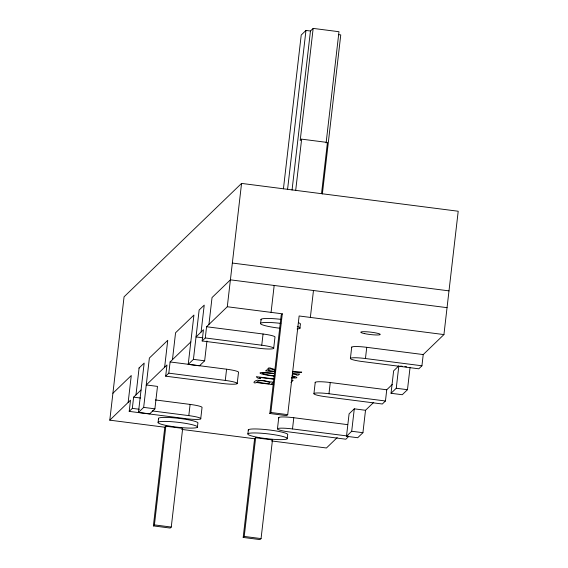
<?xml version="1.0" encoding="UTF-8"?>
<svg xmlns="http://www.w3.org/2000/svg" width="568" height="568" viewBox="0 0 568 568"><rect width="100%" height="100%" fill="white"/><g stroke="black" fill="none" stroke-linecap="round" stroke-linejoin="round"><path stroke-width="0.85" d="M164.798 427.228L153.381 525.904L170.215 528.062L171.259 527.061L182.676 428.386L165.835 426.227L164.798 427.228L109.794 420.164L124.065 296.823L241.563 183.407L458.206 211.239L443.935 334.58L423.224 354.567L421.932 365.785L418.801 368.802L362.32 361.546A13.653 1.69 6.6 0 1 350.413 358.309L351.713 347.098M128.155 402.435L131.272 375.526L112.904 393.255M155.355 399.943L190.11 404.409A13.653 1.69 6.6 0 1 202.016 407.646L200.717 418.865A13.653 1.69 6.6 0 1 185.686 418.637L129.206 411.388L130.505 400.17L109.794 420.164M129.206 411.388L132.33 408.371L133.629 397.153L141.056 389.989M135.972 394.895L139.089 367.979M165.678 376.179L168.81 373.162L170.102 361.951L226.582 369.207A13.653 1.69 6.6 0 1 238.489 372.445L237.197 383.656A13.653 1.69 6.6 0 1 222.159 383.435L165.678 376.179L166.978 364.968L146.267 384.962L157.492 386.403L154.894 408.825L149.682 413.859L138.457 412.411L144.166 363.08L138.954 368.107M138.457 412.411L143.668 407.384L149.377 358.046L167.745 340.317L164.635 367.233M158.103 422.23L158.564 418.24M172.452 359.686L175.562 332.777L193.929 315.048L188.221 364.379L199.446 365.827L204.657 360.794L206.951 340.956M153.381 525.904L154.418 524.896L165.835 426.227M188.221 364.379L193.432 359.352L199.141 310.014L204.217 305.115L201.107 332.024M200.717 418.865A13.653 1.69 6.6 0 0 188.81 415.62L190.11 404.409M202.151 340.97L205.282 337.953L206.574 326.742L263.055 333.998A13.653 1.69 6.6 0 1 274.969 337.236L273.669 348.447A13.653 1.69 6.6 0 1 258.632 348.227L202.151 340.97L203.451 329.76L196.024 336.93L202.932 337.818M208.925 324.477L212.034 297.568L230.402 279.839L447.051 307.664M197.387 427.278A19.908 2.464 6.6 0 0 169.896 421.584A19.908 2.464 6.6 0 0 165.948 425.396A19.908 2.464 6.6 0 0 197.387 427.278L197.849 423.281A19.908 2.464 6.6 0 0 177.905 418.247A19.908 2.464 6.6 0 0 158.642 418.893M206.574 326.742L227.292 306.748L241.563 183.407M237.197 383.656A13.653 1.69 6.6 0 0 225.29 380.418L226.582 369.207M260.62 323.277L261.081 319.28M247.904 433.76L248.365 429.77M273.669 348.447A13.653 1.69 6.6 0 0 261.763 345.209L263.055 333.998M283.432 188.803L301.225 35.017L305.967 30.438L310.455 31.013L313.167 28.4L338.982 31.716L326.11 142.966M243.182 537.434L254.599 438.766L255.643 437.758L272.477 439.923L261.06 538.592L260.016 539.6L243.182 537.434L244.226 536.433L255.643 437.758M271.071 312.372L274.181 285.463M287.564 189.499L305.967 30.438M292.051 190.074L310.455 31.013M313.167 28.4L300.195 140.53L301.629 139.146L327.445 142.462L321.531 193.589M443.935 334.58L299.13 315.978L287.713 414.654L286.67 415.655L269.835 413.497L281.252 314.821L282.296 313.813L227.292 306.748M295.708 190.273L301.629 139.146M269.835 413.497L270.879 412.489L282.296 313.813M348.354 436.799L345.855 439.213L289.375 431.957A13.653 1.69 6.6 0 1 277.468 428.719L278.76 417.508M287.188 438.808A19.908 2.464 6.6 0 0 259.697 433.121A19.908 2.464 6.6 0 0 255.749 436.934A19.908 2.464 6.6 0 0 287.188 438.808L287.656 434.818A19.908 2.464 6.6 0 0 267.705 429.784A19.908 2.464 6.6 0 0 248.443 430.43M299.904 328.318L300.373 324.328A19.908 2.464 6.6 0 0 298.874 322.894M277.468 428.719A13.653 1.69 6.6 0 1 292.499 428.939L293.798 417.728L347.673 424.651M322.361 193.965L340.764 34.911L338.521 34.62M310.355 317.42L313.472 290.511M392.247 384.472L386.751 389.776L385.452 400.987L382.328 404.004L325.847 396.755A13.653 1.69 6.6 0 1 313.941 393.51L315.24 382.3M313.941 393.51A13.653 1.69 6.6 0 1 328.971 393.738L330.271 382.52L386.751 389.776M365.515 410.274L362.924 432.695L357.712 437.729L346.487 436.288L349.086 413.859L354.29 408.832L365.515 410.274L373.716 402.357M346.487 436.288L351.699 431.254L354.29 408.832M350.413 358.309A13.653 1.69 6.6 0 1 365.451 358.529L366.743 347.318L423.224 354.567M391.04 393.283L393.631 370.854L398.842 365.827L396.251 388.256L391.04 393.283L402.265 394.725L407.476 389.698L410.068 367.269M170.102 361.951L190.812 341.957M290.951 382.456L293.109 380.375L292.108 380.042M337.207 437.601L326.437 447.989L271.433 440.924M272.81 382.796L271.199 384.11L273.74 384.437M273.322 382.122C268.472 381.994 263.623 380.099 258.625 380.397C256.346 379.19 251.006 383.684 255.877 382.846L256.246 382.491L273.357 384.692M291.327 377.933L294.416 378.032A9.557 1.179 6.6 0 0 296.901 377.635L295.594 376.754L292.002 375.895M292.449 371.586L301.722 372.061L301.189 372.572L292.435 371.884M273.485 373.588C253.25 371.593 264.681 374.866 274.777 375.881M273.641 373.297C252.575 370.925 258.461 374.411 274.195 376.108M232.347 263.041L448.997 290.866M205.282 337.953L261.763 345.209M365.451 358.529L421.932 365.785M400.568 366.048L402.3 366.275M404.892 366.601L406.617 366.829M193.432 359.352L204.657 360.794M275.437 371.465L268.579 370.584L268.905 369.917L267.187 369.697L265.568 370.904L275.146 371.728M292.421 373.652L299.684 374.028L298.051 375.228L296.347 375.008L296.531 374.475L292.257 373.929M396.251 388.256L407.476 389.698M274.351 378.991L256.331 376.676C256.558 378.458 263.644 379.779 259.327 377.365L273.996 379.246M168.81 373.162L225.29 380.418M328.971 393.738L385.452 400.987M270.879 412.489L287.713 414.654M133.629 397.153L140.58 398.047M351.699 431.254L362.924 432.695M143.668 407.384L154.894 408.825M132.33 408.371L139.281 409.258M152.316 410.934L188.81 415.62M292.499 428.939L348.113 436.082M181.632 429.394L254.599 438.766M154.418 524.896L171.259 527.061M244.226 536.433L261.06 538.592M275.089 369.605L269.985 367.936L268.614 367.965L267.812 368.746L269.708 369.143L270.474 368.753L275.544 370.237M292.818 376.485L294.529 377.337A6.745 0.831 6.6 0 1 291.909 377.621M297.234 326.458A19.908 2.464 6.6 0 1 297.099 329.014M279.697 328.212A19.908 2.464 6.6 0 1 260.492 323.476A19.908 2.464 6.6 0 1 280.826 323.384M261.159 319.94A19.908 2.464 6.6 0 1 281.288 319.394M315.29 382.747A13.653 1.69 6.6 0 1 330.271 382.52M351.769 347.545A13.653 1.69 6.6 0 1 366.743 347.318M278.817 417.956A13.653 1.69 6.6 0 1 293.798 417.728M269.828 382.548L268.806 383.805L256.523 382.228C260.03 379.246 265.902 381.149 269.828 382.548M364.727 333.657A9.784 1.207 6.6 0 0 380.184 334.58A9.784 1.207 6.6 0 0 366.672 331.783A9.784 1.207 6.6 0 0 364.727 333.657"/></g></svg>
